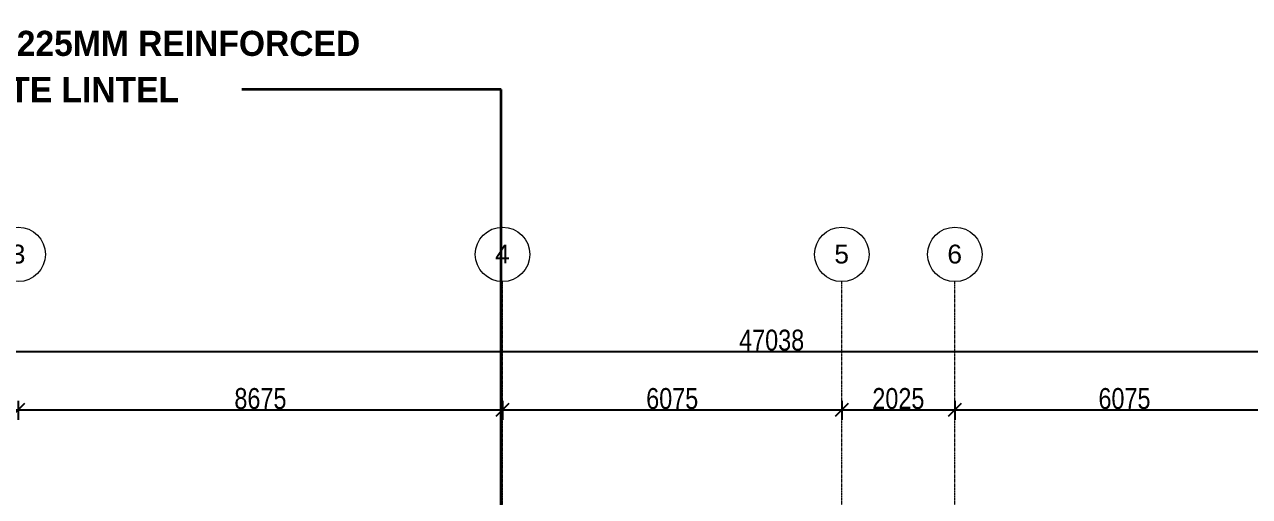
# Model space of a CAD drawing. Header units: millimetres. Extents: x -35190 to 411743, y -233114 to 23872.
# Drawn here: x 81443 to 103382, y -206455 to -198004 of the extents above; entities that cross this region are included whole.
import ezdxf

# ---------------------------------------------------------------- set-up
doc = ezdxf.new("R2010")
doc.units = ezdxf.units.MM
doc.linetypes.add('Grid Line', pattern=[22.225, 12.7, -3.175, 3.175, -3.175])
for name, color, linetype, lineweight in [('A-ANNO-DIMS', 211, 'Continuous', 9), ('G-ANNO-TEXT', 231, 'Continuous', 9), ('S-GRID', 1, 'Continuous', 9), ('S-GRID-IDEN', 1, 'Continuous', 9)]:
    doc.layers.add(name, color=color, linetype=linetype, lineweight=lineweight)
doc.styles.add('Arial_1', font='arial.ttf', dxfattribs={"height": 150})
doc.styles.add('Arial_3', font='arial.ttf', dxfattribs={"width": 0.8, "height": 375})
doc.styles.add('Tempus Sans ITC_B', font='', dxfattribs={"height": 300})
doc.styles.get('Tempus Sans ITC_B').set_extended_font_data('Tempus Sans ITC', bold=True)
doc.dimstyles.new('main_4_5mm', dxfattribs={"dimscale": 304.8, "dimtxt": 382.597275, "dimasz": 0.738189, "dimexe": 0.590551, "dimexo": 0.0625, "dimgap": 0.024606, "dimtad": 1, "dimdec": 0, "dimzin": 0, "dimdsep": 46, "dimtxsty": 'Arial_3', "dimblk1": 'OBLIQUE', "dimblk2": 'OBLIQUE', "dimsah": 1, "dimcen": 0.09, "dimdle": 0.590551, "dimazin": 0, "dimtfac": 1, "dimtdec": 4, "dimtix": 1, "dimtmove": 0, "dimatfit": 3, "dimfxl": 0.590551, "dimfxlon": 1, "dimtvp": 1, "dimtolj": 1, "dimtzin": 0, "dimarcsym": 2})

# ---------------------------------------------------------------- blocks, each defined once
blk = doc.blocks.new('Grid - M_Grid Head - Circle-24584-Section 3')
at = {"layer": 'S-GRID-IDEN'}
blk.add_circle((-10714, 18616), 488, dxfattribs=at)
blk = doc.blocks.new('_Oblique')
at = {"color": 0, "linetype": 'ByBlock', "lineweight": -2}
blk.add_line((-0.5, -0.5), (0.5, 0.5), dxfattribs=at)
blk = doc.blocks.new('*D1365')
at = {"layer": 'A-ANNO-DIMS', "color": 0, "lineweight": -2, "transparency": 16777216}
for p, q in [((76188, -204902), (81510, -204902)), ((76368, -204741), (76368, -205082)), ((81330, -204741), (81330, -205082))]:
    blk.add_line(p, q, dxfattribs=at)
at = {"layer": 'Defpoints', "color": 0, "transparency": 16777216}
for p in [(76368, -204722), (81330, -204722), (81330, -204902)]:
    blk.add_point(p, dxfattribs=at)
at = {"layer": 'A-ANNO-DIMS', "color": 0, "lineweight": -2, "transparency": 16777216, "xscale": 224.9999999999999, "yscale": 224.9999999999999, "zscale": 224.9999999999999, "rotation": 180}
blk.add_blockref('_Oblique', (76368, -204902), dxfattribs=at)
at = {"layer": 'A-ANNO-DIMS', "color": 0, "lineweight": -2, "transparency": 16777216, "xscale": 224.9999999999999, "yscale": 224.9999999999999, "zscale": 224.9999999999999}
blk.add_blockref('_Oblique', (81330, -204902), dxfattribs=at)
at = {"layer": 'A-ANNO-DIMS', "color": 0, "transparency": 16777216, "insert": (78849, -204703), "char_height": 375, "width": 991.69, "attachment_point": 5, "style": 'Arial_3'}
blk.add_mtext('\\A1;4963', dxfattribs=at)
blk = doc.blocks.new('*D1366')
at = {"layer": 'A-ANNO-DIMS', "color": 0, "lineweight": -2, "transparency": 16777216}
for p, q in [((81150, -204902), (90185, -204902)), ((81330, -204741), (81330, -205082)), ((90005, -204741), (90005, -205082))]:
    blk.add_line(p, q, dxfattribs=at)
at = {"layer": 'Defpoints', "color": 0, "transparency": 16777216}
for p in [(81330, -204722), (90005, -204722), (90005, -204902)]:
    blk.add_point(p, dxfattribs=at)
at = {"layer": 'A-ANNO-DIMS', "color": 0, "lineweight": -2, "transparency": 16777216, "xscale": 224.9999999999999, "yscale": 224.9999999999999, "zscale": 224.9999999999999, "rotation": 180}
blk.add_blockref('_Oblique', (81330, -204902), dxfattribs=at)
at = {"layer": 'A-ANNO-DIMS', "color": 0, "lineweight": -2, "transparency": 16777216, "xscale": 224.9999999999999, "yscale": 224.9999999999999, "zscale": 224.9999999999999}
blk.add_blockref('_Oblique', (90005, -204902), dxfattribs=at)
at = {"layer": 'A-ANNO-DIMS', "color": 0, "transparency": 16777216, "insert": (85668, -204703), "char_height": 375, "width": 991.69, "attachment_point": 5, "style": 'Arial_3'}
blk.add_mtext('\\A1;8675', dxfattribs=at)
blk = doc.blocks.new('*D1367')
at = {"layer": 'A-ANNO-DIMS', "color": 0, "lineweight": -2, "transparency": 16777216}
for p, q in [((89825, -204902), (96260, -204902)), ((90005, -204741), (90005, -205082)), ((96080, -204741), (96080, -205082))]:
    blk.add_line(p, q, dxfattribs=at)
at = {"layer": 'Defpoints', "color": 0, "transparency": 16777216}
for p in [(90005, -204722), (96080, -204722), (96080, -204902)]:
    blk.add_point(p, dxfattribs=at)
at = {"layer": 'A-ANNO-DIMS', "color": 0, "lineweight": -2, "transparency": 16777216, "xscale": 224.9999999999999, "yscale": 224.9999999999999, "zscale": 224.9999999999999, "rotation": 180}
blk.add_blockref('_Oblique', (90005, -204902), dxfattribs=at)
at = {"layer": 'A-ANNO-DIMS', "color": 0, "lineweight": -2, "transparency": 16777216, "xscale": 224.9999999999999, "yscale": 224.9999999999999, "zscale": 224.9999999999999}
blk.add_blockref('_Oblique', (96080, -204902), dxfattribs=at)
at = {"layer": 'A-ANNO-DIMS', "color": 0, "transparency": 16777216, "insert": (93043, -204703), "char_height": 375, "width": 991.69, "attachment_point": 5, "style": 'Arial_3'}
blk.add_mtext('\\A1;6075', dxfattribs=at)
blk = doc.blocks.new('*D1368')
at = {"layer": 'A-ANNO-DIMS', "color": 0, "lineweight": -2, "transparency": 16777216}
for p, q in [((95900, -204902), (98285, -204902)), ((96080, -204741), (96080, -205082)), ((98105, -204741), (98105, -205082))]:
    blk.add_line(p, q, dxfattribs=at)
at = {"layer": 'Defpoints', "color": 0, "transparency": 16777216}
for p in [(96080, -204722), (98105, -204722), (98105, -204902)]:
    blk.add_point(p, dxfattribs=at)
at = {"layer": 'A-ANNO-DIMS', "color": 0, "lineweight": -2, "transparency": 16777216, "xscale": 224.9999999999999, "yscale": 224.9999999999999, "zscale": 224.9999999999999, "rotation": 180}
blk.add_blockref('_Oblique', (96080, -204902), dxfattribs=at)
at = {"layer": 'A-ANNO-DIMS', "color": 0, "lineweight": -2, "transparency": 16777216, "xscale": 224.9999999999999, "yscale": 224.9999999999999, "zscale": 224.9999999999999}
blk.add_blockref('_Oblique', (98105, -204902), dxfattribs=at)
at = {"layer": 'A-ANNO-DIMS', "color": 0, "transparency": 16777216, "insert": (97093, -204703), "char_height": 375, "width": 991.69, "attachment_point": 5, "style": 'Arial_3'}
blk.add_mtext('\\A1;2025', dxfattribs=at)
blk = doc.blocks.new('*D1369')
at = {"layer": 'A-ANNO-DIMS', "color": 0, "lineweight": -2, "transparency": 16777216}
for p, q in [((97925, -204902), (104360, -204902)), ((98105, -204741), (98105, -205082)), ((104180, -204741), (104180, -205082))]:
    blk.add_line(p, q, dxfattribs=at)
at = {"layer": 'Defpoints', "color": 0, "transparency": 16777216}
for p in [(98105, -204722), (104180, -204722), (104180, -204902)]:
    blk.add_point(p, dxfattribs=at)
at = {"layer": 'A-ANNO-DIMS', "color": 0, "lineweight": -2, "transparency": 16777216, "xscale": 224.9999999999999, "yscale": 224.9999999999999, "zscale": 224.9999999999999, "rotation": 180}
blk.add_blockref('_Oblique', (98105, -204902), dxfattribs=at)
at = {"layer": 'A-ANNO-DIMS', "color": 0, "lineweight": -2, "transparency": 16777216, "xscale": 224.9999999999999, "yscale": 224.9999999999999, "zscale": 224.9999999999999}
blk.add_blockref('_Oblique', (104180, -204902), dxfattribs=at)
at = {"layer": 'A-ANNO-DIMS', "color": 0, "transparency": 16777216, "insert": (101143, -204703), "char_height": 375, "width": 991.69, "attachment_point": 5, "style": 'Arial_3'}
blk.add_mtext('\\A1;6075', dxfattribs=at)
blk = doc.blocks.new('*D1373')
at = {"layer": 'A-ANNO-DIMS', "color": 0, "lineweight": -2, "transparency": 16777216}
for p, q in [((71305, -203695), (71305, -204036)), ((118343, -203695), (118343, -204036)), ((71125, -203856), (118523, -203856))]:
    blk.add_line(p, q, dxfattribs=at)
at = {"layer": 'Defpoints', "color": 0, "transparency": 16777216}
for p in [(71305, -203676), (118343, -203676), (118343, -203856)]:
    blk.add_point(p, dxfattribs=at)
at = {"layer": 'A-ANNO-DIMS', "color": 0, "lineweight": -2, "transparency": 16777216, "xscale": 224.9999999999999, "yscale": 224.9999999999999, "zscale": 224.9999999999999, "rotation": 180}
blk.add_blockref('_Oblique', (71305, -203856), dxfattribs=at)
at = {"layer": 'A-ANNO-DIMS', "color": 0, "lineweight": -2, "transparency": 16777216, "xscale": 224.9999999999999, "yscale": 224.9999999999999, "zscale": 224.9999999999999}
blk.add_blockref('_Oblique', (118343, -203856), dxfattribs=at)
at = {"layer": 'A-ANNO-DIMS', "color": 0, "transparency": 16777216, "insert": (94824, -203657), "char_height": 375, "width": 1239.62, "attachment_point": 5, "style": 'Arial_3'}
blk.add_mtext('\\A1;47038', dxfattribs=at)

msp = doc.modelspace()

# ---------------------------------------------------------------- linework, layer by layer
at = {"layer": 'G-ANNO-TEXT', "color": 10, "lineweight": 35}
for p, q in [((89134.8, -199169.6), (84205.6, -199169.6)), ((89980.1, -199169.6), (89134.8, -199169.6))]:
    msp.add_line(p, q, dxfattribs=at)
at = {"layer": 'S-GRID', "linetype": 'Grid Line'}
for p, q in [((90005.2, -221040.6), (90005.2, -202607.3)), ((96080.2, -221040.6), (96080.2, -202607.3)), ((98105.2, -221040.6), (98105.2, -202607.3))]:
    msp.add_line(p, q, dxfattribs=at)

# ---------------------------------------------------------------- block references
at = {"layer": 'S-GRID-IDEN'}
for p in [(92043.8, -220735.8), (100718.8, -220735.8), (106793.8, -220735.8), (108818.8, -220735.8)]:
    msp.add_blockref('Grid - M_Grid Head - Circle-24584-Section 3', p, dxfattribs=at)

# ---------------------------------------------------------------- texts
at = {"layer": 'G-ANNO-TEXT', "color": 7, "lineweight": 35, "insert": (78561.5, -198116.2), "char_height": 450, "width": 11315.819, "attachment_point": 1, "style": 'Tempus Sans ITC_B', "bg_fill": 3, "box_fill_scale": 1.25, "bg_fill_color": 256, "bg_fill_true_color": 13158600, "bg_fill_transparency": 0}
msp.add_mtext('225MM X 225MM REINFORCED ', dxfattribs=at)

# ---------------------------------------------------------------- dimensions: what is measured, and where the dimension line sits
at = {"layer": 'A-ANNO-DIMS'}
for base, p1, p2, override, picture, middle in [((118342.7424148, -203856.438448), (71305.2424148, -203676.438448), (118342.7424148, -203676.438448), {"dimpost": '<>', "dimfxl": 47037.5}, '*D1373', (94823.9924148, -203657.3456785)), ((81330.2424148, -204902.0630689), (76367.7424148, -204722.0630689), (81330.2424148, -204722.0630689), {"dimpost": '<>', "dimfxl": 4962.5}, '*D1365', (78848.9924148, -204702.9702995)), ((90005.2, -204902.1), (81330.2, -204722.1), (90005.2, -204722.1), {"dimpost": '<>', "dimfxl": 8675}, '*D1366', (85667.7, -204703.1)), ((96080.2, -204902.1), (90005.2, -204722.1), (96080.2, -204722.1), {"dimpost": '<>', "dimfxl": 6075}, '*D1367', (93042.7, -204703.1)), ((98105.2, -204902.1), (96080.2, -204722.1), (98105.2, -204722.1), {"dimpost": '<>', "dimfxl": 2025}, '*D1368', (97092.7, -204703.1)), ((104180.2, -204902.1), (98105.2, -204722.1), (104180.2, -204722.1), {"dimpost": '<>', "dimfxl": 6075}, '*D1369', (101142.7, -204703.1))]:
    dim = msp.add_linear_dim(base=base, p1=p1, p2=p2, dimstyle='main_4_5mm', override=override, dxfattribs=at)
    dim.commit()
    dim.dimension.update_dxf_attribs({"geometry": picture, "text_midpoint": middle})

# ---------------------------------------------------------------- next in the draw order: texts
at = {"layer": 'G-ANNO-TEXT', "color": 7, "lineweight": 35, "insert": (78561.5, -198944.6), "char_height": 450, "width": 6656.01, "attachment_point": 1, "style": 'Tempus Sans ITC_B', "bg_fill": 3, "box_fill_scale": 1.25, "bg_fill_color": 256, "bg_fill_true_color": 13158600, "bg_fill_transparency": 0}
msp.add_mtext('CONCRETE LINTEL', dxfattribs=at)
at = {"layer": 'S-GRID-IDEN', "char_height": 337.5, "width": 318.671, "attachment_point": 1, "style": 'Arial_1', "bg_fill": 3, "box_fill_scale": 1.25, "bg_fill_color": 256, "bg_fill_true_color": 13158600, "bg_fill_transparency": 0}
for s, insert in [('3', (81196.3, -201945.4)), ('4', (89871.3, -201945.4)), ('5', (95946.3, -201945.4)), ('6', (97971.3, -201945.4))]:
    msp.add_mtext(s, dxfattribs=dict(at, insert=insert))

# ---------------------------------------------------------------- next in the draw order: linework, layer by layer
at = {"layer": 'G-ANNO-TEXT', "color": 10, "lineweight": 35}
msp.add_line((89980.1, -213632.2), (89980.1, -199169.6), dxfattribs=at)

doc.saveas('drawing.dxf')
